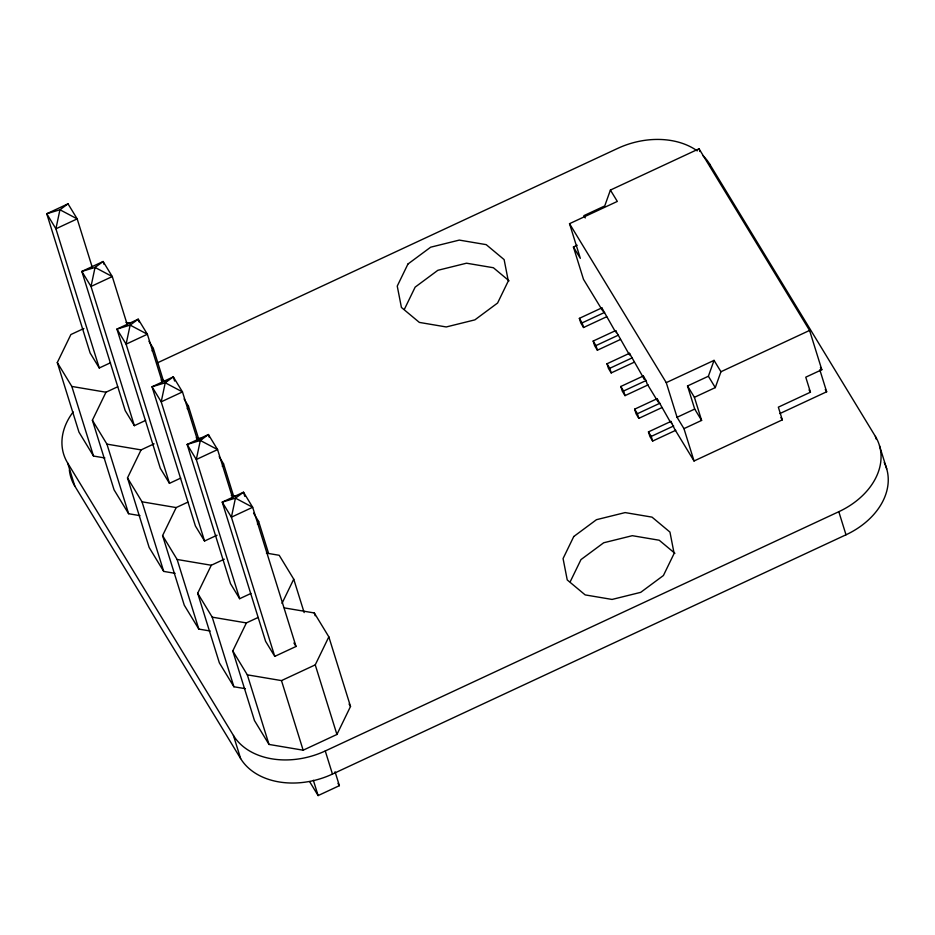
<?xml version="1.0" encoding="UTF-8"?>
<svg xmlns="http://www.w3.org/2000/svg" width="935" height="935" viewBox="0 0 935 935"><rect width="100%" height="100%" fill="white"/><g stroke="black" fill="none" stroke-linecap="round" stroke-linejoin="round"><path stroke-width="1.4" d="M675.771 430.287L652.653 441.051L649.895 436.505L648.458 431.888L670.921 421.416L674.696 429.2L694.039 460.99L782.303 419.862L778.341 407.157L810.446 392.197L805.76 377.191L821.818 369.711L809.581 330.441L699.041 148.782L610.403 190.074L604.735 205.945L583.872 215.658L585.263 217.937M701.612 420.423L694.705 409.062L687.517 385.968L708.379 376.244L714.048 360.372L720.955 371.733L715.287 387.604L694.424 397.317L701.612 420.423L683.964 428.639L694.039 460.99M104.895 457.975L93.512 456.046L78.972 432.157L57.292 362.558L70.885 334.543L83.881 328.489M139.993 515.652L128.609 513.724L114.07 489.835L92.39 420.236L105.982 392.221L117.681 386.774M152.113 351.011L153.352 348.463L148.992 341.298M175.09 573.33L163.707 571.402L149.168 547.513L127.487 477.914L141.08 449.899L154.076 443.844M187.21 408.688L188.449 406.141L184.09 398.976M210.188 631.008L198.804 629.08L184.265 605.19L162.585 535.591L176.189 507.576L187.877 502.13M222.32 466.366L223.547 463.818L219.187 456.654M245.286 688.674L233.902 686.758L219.363 662.868L197.682 593.269L211.287 565.254L224.271 559.2M257.417 524.044L258.644 521.496L253.56 513.14M284.415 607.914L314.312 612.963L328.839 636.852L350.52 706.451L336.927 734.466L303.15 750.197L269 744.435L254.46 720.546L232.78 650.947L246.384 622.92L258.072 617.474M404.446 309.181L415.152 287.127L437.86 270.297L466.507 263.202L493.388 267.737L509.084 280.827M282.008 603.367L293.742 579.174L279.203 555.285L266.405 553.123M232.78 650.947L247.319 674.836L281.482 680.598L315.247 664.867L328.839 636.852M570.256 581.663L580.962 559.609L603.683 542.779L632.317 535.685L659.21 540.231L674.906 553.321M92.355 267.609L77.184 218.883L68.021 203.83L59.945 209.756L46.75 213.741L90.111 352.951L99.262 367.993L110.529 362.745M68.021 203.83L46.75 213.741L55.913 228.794L99.262 367.993M157.115 362.99L617.719 148.384A71.352 52.442 -17.3 0 1 697.253 150.886M127.452 325.286L112.282 276.561L103.119 261.508L81.848 271.419L125.208 410.617L134.359 425.67L145.626 420.423M577.199 245.227L573.424 246.992L580.331 258.34L569.532 223.687L617.322 201.422L610.403 190.074M162.55 382.953L147.379 334.239L138.216 319.186L116.945 329.097L160.306 468.295L169.457 483.348L180.724 478.101M606.675 316.743L583.569 327.507L580.799 322.972L579.361 318.356L601.824 307.884L615.183 331.399M583.569 327.507L582.131 322.891L604.594 312.419M620.489 339.452L597.383 350.216L594.625 345.681L593.176 341.053L615.651 330.593L628.998 354.108M597.383 350.216L595.946 345.599L618.409 335.127M197.647 440.63L182.477 391.917L173.314 376.863L152.043 386.774L195.403 525.973L204.555 541.026L217.072 535.194M634.316 362.161L611.198 372.925L608.44 368.39L607.002 363.762L629.465 353.301L644.297 379.236L643.28 376.01L620.817 386.471L622.254 391.087L625.024 395.634L648.13 384.869M611.198 372.925L609.76 368.308L632.235 357.836M625.024 395.634L623.587 391.017L646.05 380.545L643.28 376.01M683.964 428.639L677.057 417.291L666.258 382.637L714.048 360.372M661.945 407.578L638.839 418.342L636.069 413.796L634.631 409.179L657.106 398.707L670.453 422.234M720.955 371.733L809.581 330.441M232.757 498.308L217.575 449.595L208.411 434.541L187.14 444.452L230.501 583.65L239.652 598.704L250.919 593.456M638.839 418.342L637.401 413.726L659.865 403.254M677.057 417.291L694.705 409.062M652.653 441.051L651.216 436.423L673.679 425.963M779.813 413.597L826.657 391.777L819.808 369.769M274.75 656.382L296.033 646.471L252.672 507.273L243.521 492.219L222.238 502.13L265.598 641.328L274.75 656.382L231.401 517.184L222.238 502.13L235.433 498.145L243.521 492.219L244.818 496.392M73.175 411.926A71.352 52.442 -17.3 0 0 67.624 462.977L233.434 735.471A71.352 52.442 -17.3 0 0 325.263 750.969L838.812 511.702A71.352 52.442 -17.3 0 0 875.37 436.376L709.548 163.894A71.352 52.442 -17.3 0 0 702.921 155.607M69.342 469.896A71.352 52.442 -17.3 0 0 74.812 486.083L240.634 758.565A71.352 52.442 -17.3 0 0 332.463 774.075L846 534.797A71.352 52.442 -17.3 0 0 884.229 462.509M309.66 781.683L318.11 795.58L339.382 785.669L335.046 771.749M126.003 322.411L130.281 323.136M161.101 380.089L166.792 381.048M57.292 362.558L71.831 386.447L105.982 392.221M196.198 437.767L201.902 438.725M92.39 420.236L106.929 444.125L141.08 449.899M231.296 495.445L235.573 496.169M127.487 477.914L142.026 501.803L176.189 507.576M162.585 535.591L177.124 559.481L211.287 565.254M197.682 593.269L212.222 617.158L246.384 622.92M820.427 367.432L821.818 369.711M825.278 389.498L826.657 391.777M809.055 389.93L810.446 392.197M780.924 417.594L782.303 419.862M708.379 376.244L715.287 387.604M687.517 385.968L694.424 397.317M569.532 223.687L666.258 382.637M602.093 309.894L583.487 279.331L573.424 246.992M657.375 400.729L647.055 383.782L646.05 380.545M579.361 318.356L582.131 322.891M593.176 341.053L595.946 345.599M607.002 363.762L609.76 368.308M620.817 386.471L623.587 391.017M634.631 409.179L637.401 413.726M648.458 431.888L651.216 436.423M349.071 704.055L350.52 706.451M293.917 642.988L296.033 646.471M337.979 783.355L339.382 785.669M879.519 445.808L886.719 468.914M875.37 436.376L876.212 439.099M838.812 511.702L846 534.797M709.548 163.894L710.39 166.605M699.041 148.782L699.883 151.493M670.921 421.416L671.587 423.578M657.106 398.707L658.111 401.945M629.465 353.301L630.143 355.452M615.651 330.593L616.317 332.743M601.824 307.884L602.841 311.121M314.312 612.963L315.177 615.744M293.742 579.174L304.156 612.577M315.247 664.867L336.927 734.466M258.644 521.496L268.625 553.508M325.263 750.969L332.463 774.075M223.547 463.818L233.516 495.83M209.288 437.323L208.411 434.541L200.335 440.467L187.14 444.452L196.303 459.506L239.652 598.704M313.342 780.269L318.11 795.58M281.482 680.598L303.15 750.197M188.449 406.141L198.863 439.555M174.623 381.036L173.314 376.863L165.238 382.789L152.043 386.774L161.206 401.828L204.555 541.026M153.352 348.463L163.321 380.487M139.093 321.967L138.216 319.186L130.14 325.111L116.945 329.097L126.108 344.15L169.457 483.348M247.319 674.836L269 744.435M103.995 264.289L103.119 261.508L95.043 267.433L81.848 271.419L91.011 286.472L134.359 425.67M212.222 617.158L233.902 686.758M233.434 735.471L240.634 758.565M177.124 559.481L198.804 629.08M142.026 501.803L163.707 571.402M106.929 444.125L128.609 513.724M71.831 386.447L93.512 456.046M67.624 462.977L74.812 486.083M59.945 209.756L55.913 228.794L77.184 218.883L59.945 209.756M95.043 267.433L91.011 286.472L112.282 276.561L95.043 267.433M130.14 325.111L126.108 344.15L147.379 334.239L130.14 325.111M165.238 382.789L161.206 401.828L182.477 391.917L165.238 382.789M200.335 440.467L196.303 459.506L217.575 449.595L200.335 440.467M235.433 498.145L231.401 517.184L252.672 507.273L235.433 498.145M407.952 264.021L397.246 286.087L401.419 307.451L419.359 322.411L446.252 326.958L474.886 319.863L497.595 303.022L508.301 280.967L504.129 259.603L486.2 244.643L459.307 240.096L430.673 247.191L407.952 264.021M573.774 536.515L563.069 558.569L567.241 579.945L585.17 594.905L612.063 599.44L640.709 592.346L663.418 575.516L674.123 553.462L669.951 532.085L652.011 517.125L625.129 512.59L596.483 519.685L573.774 536.515"/></g></svg>
